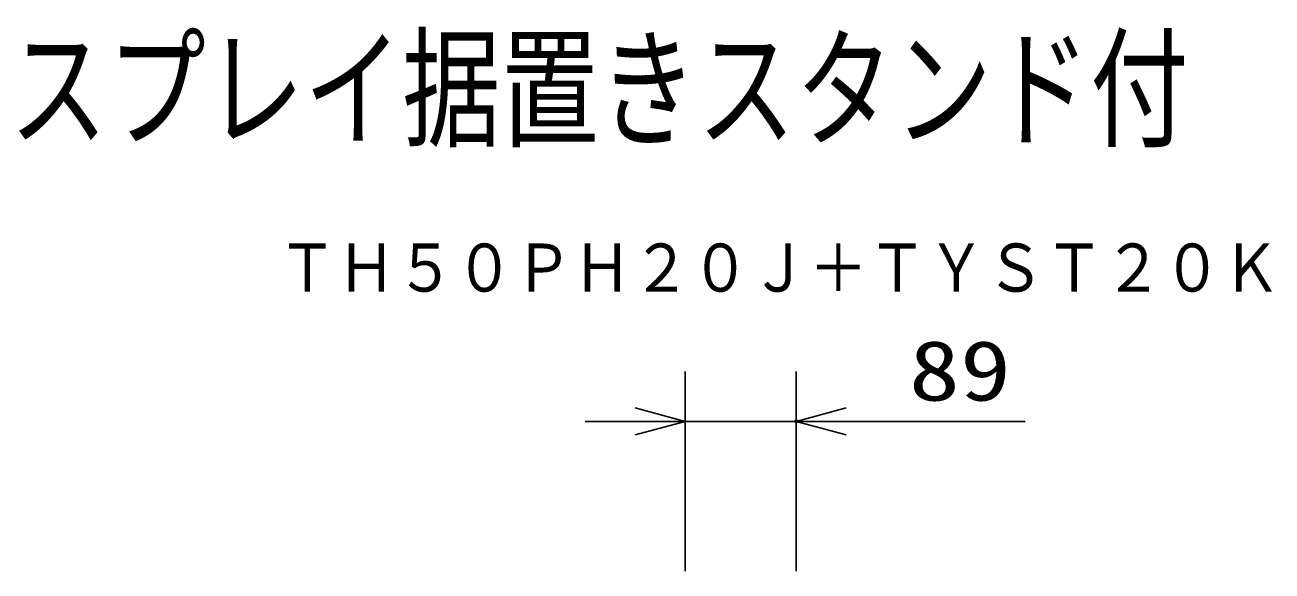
# Model space of a CAD drawing. Units: millimetres, scale not verified. Extents: x -63 to 63, y -57 to 57.
# Drawn here: x 12.37 to 62.33, y 35.52 to 57.39 of the extents above; entities that cross this region are included whole.
import ezdxf
from ezdxf.enums import TextEntityAlignment as Align

# ---------------------------------------------------------------- set-up
doc = ezdxf.new("R2010")
doc.units = ezdxf.units.MM
doc.header["$LTSCALE"] = 0.190236
doc.header["$PDMODE"] = 32
doc.header["$PDSIZE"] = 0.0951
for name, color, linetype in [('0-0_MOJI1', 2, 'Continuous'), ('0-1_TOUROKU', 1, 'Continuous'), ('0-4_SUNPO', 3, 'Continuous'), ('0-5_DEFPOINTS', 7, 'Continuous')]:
    doc.layers.add(name, color=color, linetype=linetype)
doc.styles.add('ＭＳ ゴシック', font='')
doc.styles.get('ＭＳ ゴシック').set_extended_font_data('MS Gothic')

# ---------------------------------------------------------------- blocks, each defined once
blk = doc.blocks.new('_OPEN30')
at = {"layer": '0-5_DEFPOINTS'}
blk.add_line((0, 0), (-1, 0), dxfattribs=at)
blk.add_lwpolyline([(-1, 0.26795), (0, 0), (-1, -0.26795)], dxfattribs=at)

msp = doc.modelspace()

# ---------------------------------------------------------------- linework, layer by layer
at = {"layer": '0-4_SUNPO'}
for p, q in [((38.8126, 35.5205), (38.8126, 43.5139)), ((43.2626, 35.5205), (43.2626, 43.5139)), ((36.8126, 41.5139), (34.8126, 41.5139)), ((38.8126, 41.5139), (43.2626, 41.5139)), ((45.2626, 41.5139), (52.4293, 41.5139))]:
    msp.add_line(p, q, dxfattribs=at)
at = {"layer": '0-5_DEFPOINTS'}
msp.add_point((43.2626, 41.5139), dxfattribs=at)

# ---------------------------------------------------------------- block references
at = {"layer": '0-4_SUNPO', "xscale": 2, "yscale": 2}
msp.add_blockref('_OPEN30', (38.8126, 41.5139), dxfattribs=at)
at = {"layer": '0-4_SUNPO', "xscale": 2, "yscale": 2, "rotation": 180}
msp.add_blockref('_OPEN30', (43.2626, 41.5139), dxfattribs=at)

# ---------------------------------------------------------------- texts
at = {"layer": '0-0_MOJI1', "style": 'ＭＳ ゴシック', "width": 0.75}
msp.add_text('ハイビジョンプラズマディスプレイ据置きスタンド付', height=3.848, dxfattribs=at).set_placement((-35.5001, 51.7599), align=Align.BOTTOM_LEFT)
at = {"layer": '0-1_TOUROKU', "style": 'ＭＳ ゴシック', "width": 0.9}
msp.add_text('ＴＨ５０ＰＨ２０Ｊ＋ＴＹＳＴ２０Ｋ', height=1.925, dxfattribs=at).set_placement((22.5, 46.13), align=Align.BOTTOM_LEFT)
at = {"layer": '0-4_SUNPO', "style": 'ＭＳ ゴシック', "width": 1.25}
msp.add_text('89', height=2.405, dxfattribs=at).set_placement((47.779, 41.6235), align=Align.BOTTOM_LEFT)

doc.saveas('drawing.dxf')
